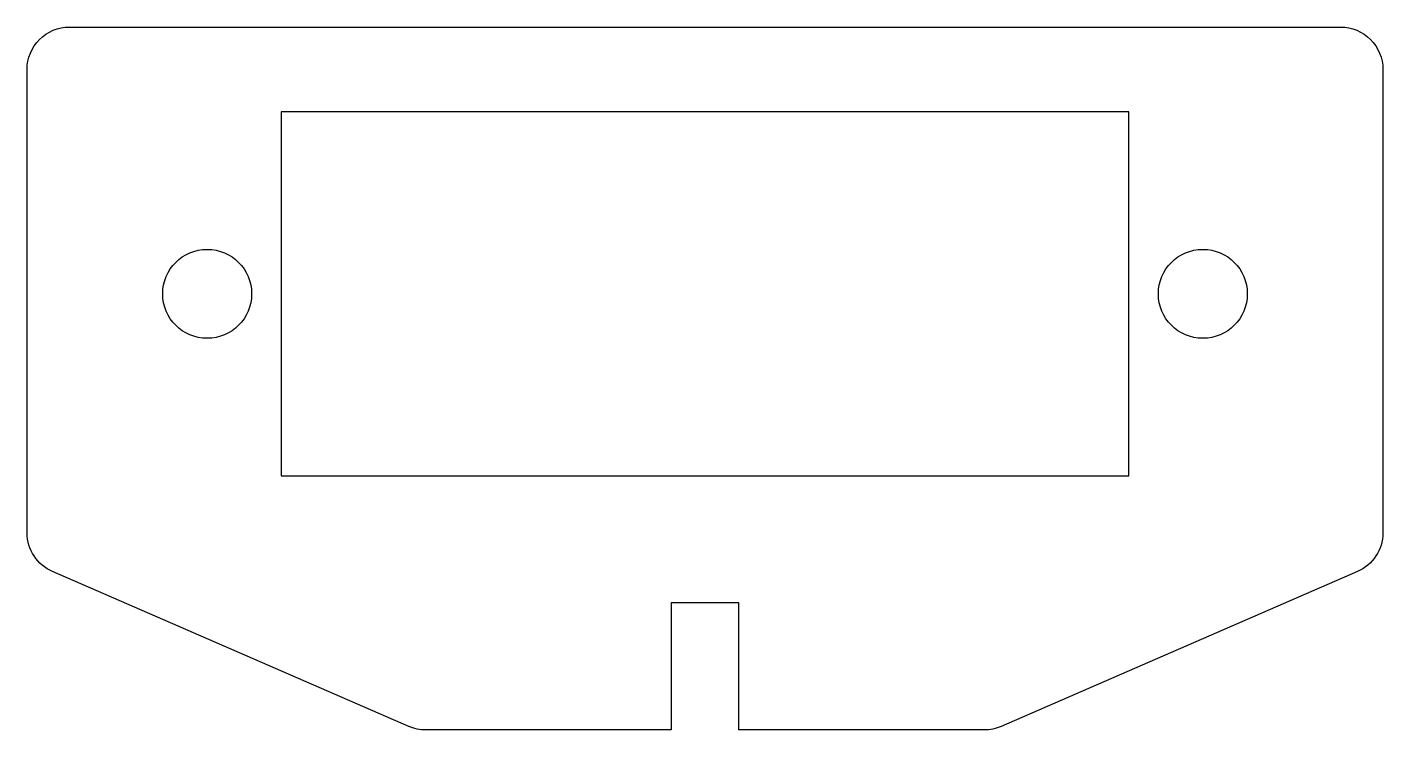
# Model space of a CAD drawing. Header units: millimetres. Extents: x -16 to 16, y -10.3 to 6.3.
import ezdxf

# ---------------------------------------------------------------- set-up
doc = ezdxf.new("R2010")
doc.units = ezdxf.units.MM
doc.layers.get('0').update_dxf_attribs({"linetype": 'CONTINUOUS'})

msp = doc.modelspace()

# ---------------------------------------------------------------- linework, layer by layer
for points in [[(-16, 5.3, -0.414214), (-15, 6.3), (15, 6.3, -0.414214), (16, 5.3), (16, -5.644, -0.298595), (15.399, -6.561), (6.991, -10.217, -0.102893), (6.592, -10.3), (0.8, -10.3), (0.8, -7.3), (-0.8, -7.3), (-0.8, -10.3), (-6.592, -10.3, -0.102893), (-6.991, -10.217), (-15.399, -6.561, -0.298595), (-16, -5.644)], [(15.399, -6.561), (6.991, -10.217, -0.102893), (6.592, -10.3), (0.8, -10.3), (0.8, -7.3), (-0.8, -7.3), (-0.8, -10.3), (-6.592, -10.3, -0.102893), (-6.991, -10.217), (-15.399, -6.561, -0.298595), (-16, -5.644), (-16, 5.3, -0.414214), (-15, 6.3), (15, 6.3, -0.414214), (16, 5.3), (16, -5.644, -0.298595)]]:
    msp.add_lwpolyline(points, format="xyb", close=True)
msp.add_lwpolyline([(10, 4.3), (-10, 4.3), (-10, -4.3), (10, -4.3)], close=True)
msp.add_lwpolyline([(10, 4.3), (-10, 4.3), (-10, -4.3), (10, -4.3)], close=True)
for centre in [(-11.75, 0), (-11.75, 0), (11.75, 0), (11.75, 0)]:
    msp.add_circle(centre, 1.05)

doc.saveas('drawing.dxf')
